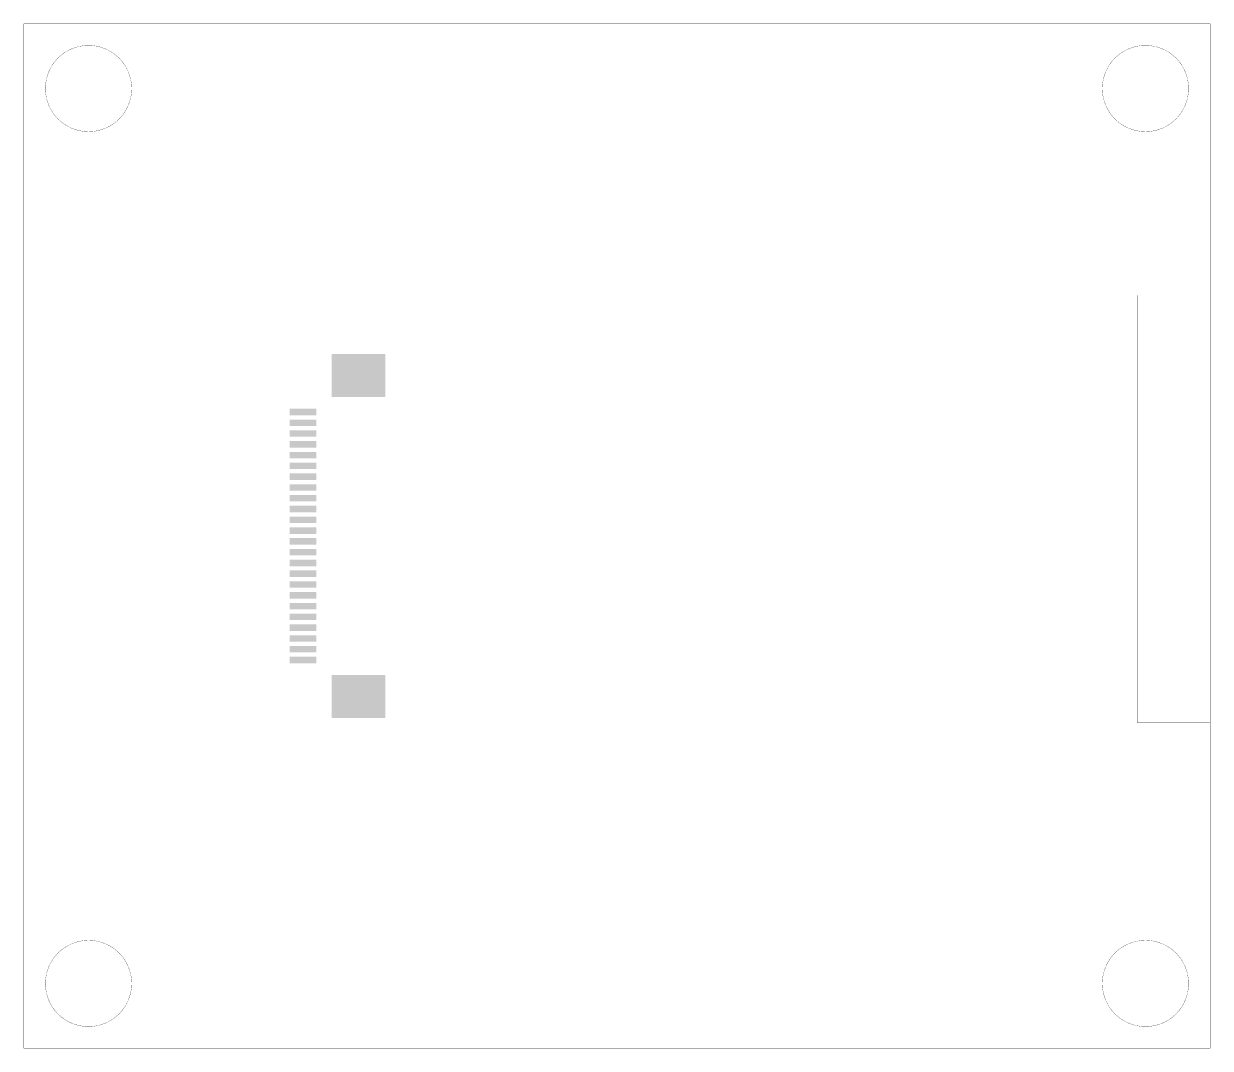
# Model space of a CAD drawing. Header units: millimetres. Extents: x -51.2 to 3.8, y -15.9 to 31.6.
import ezdxf

# ---------------------------------------------------------------- set-up
doc = ezdxf.new("R2010")
doc.units = ezdxf.units.MM
doc.header["$MEASUREMENT"] = 0
doc.layers.add('Board-Outline-Layer', color=7, linetype='Continuous', true_color=0xff00ff)
doc.layers.add('Bottom-Layer', color=7, linetype='Continuous', true_color=0x0000ff)

msp = doc.modelspace()

# ---------------------------------------------------------------- hatches: boundary and pattern name
at = {"layer": 'Bottom-Layer'}
for points in [[(-36.889, 16.319), (-34.389, 16.319), (-34.389, 14.319), (-36.889, 14.319)], [(-38.839, 13.779), (-37.589, 13.779), (-37.589, 13.479), (-38.839, 13.479)], [(-38.839, 13.279), (-37.589, 13.279), (-37.589, 12.979), (-38.839, 12.979)], [(-38.839, 12.779), (-37.589, 12.779), (-37.589, 12.479), (-38.839, 12.479)], [(-38.839, 12.279), (-37.589, 12.279), (-37.589, 11.979), (-38.839, 11.979)], [(-38.839, 11.779), (-37.589, 11.779), (-37.589, 11.479), (-38.839, 11.479)], [(-38.839, 11.279), (-37.589, 11.279), (-37.589, 10.979), (-38.839, 10.979)], [(-38.839, 10.779), (-37.589, 10.779), (-37.589, 10.479), (-38.839, 10.479)], [(-38.839, 10.279), (-37.589, 10.279), (-37.589, 9.979), (-38.839, 9.979)], [(-38.839, 9.779), (-37.589, 9.779), (-37.589, 9.479), (-38.839, 9.479)], [(-38.839, 9.279), (-37.589, 9.279), (-37.589, 8.979), (-38.839, 8.979)], [(-38.839, 8.779), (-37.589, 8.779), (-37.589, 8.479), (-38.839, 8.479)], [(-38.839, 8.279), (-37.589, 8.279), (-37.589, 7.979), (-38.839, 7.979)], [(-38.839, 7.779), (-37.589, 7.779), (-37.589, 7.479), (-38.839, 7.479)], [(-38.839, 7.279), (-37.589, 7.279), (-37.589, 6.979), (-38.839, 6.979)], [(-38.839, 6.779), (-37.589, 6.779), (-37.589, 6.479), (-38.839, 6.479)], [(-38.839, 6.279), (-37.589, 6.279), (-37.589, 5.979), (-38.839, 5.979)], [(-38.839, 5.779), (-37.589, 5.779), (-37.589, 5.479), (-38.839, 5.479)], [(-38.839, 5.279), (-37.589, 5.279), (-37.589, 4.979), (-38.839, 4.979)], [(-38.839, 4.779), (-37.589, 4.779), (-37.589, 4.479), (-38.839, 4.479)], [(-38.839, 4.279), (-37.589, 4.279), (-37.589, 3.979), (-38.839, 3.979)], [(-38.839, 3.779), (-37.589, 3.779), (-37.589, 3.479), (-38.839, 3.479)], [(-38.839, 3.279), (-37.589, 3.279), (-37.589, 2.979), (-38.839, 2.979)], [(-38.839, 2.779), (-37.589, 2.779), (-37.589, 2.479), (-38.839, 2.479)], [(-38.839, 2.279), (-37.589, 2.279), (-37.589, 1.979), (-38.839, 1.979)], [(-36.889, 1.439), (-34.389, 1.439), (-34.389, -0.561), (-36.889, -0.561)]]:
    msp.add_hatch(color=256, dxfattribs=at).paths.add_polyline_path(points)

# ---------------------------------------------------------------- linework, layer by layer
at = {"layer": 'Board-Outline-Layer', "const_width": 0.01}
for points in [[(-51.156, -15.871), (-51.156, 31.629), (3.845, 31.629), (3.845, -15.871)], [(0.459, -0.774), (0.459, 19.037), (3.845, 19.037), (3.845, -0.774)]]:
    msp.add_lwpolyline(points, close=True, dxfattribs=at)
for points in [[(-50.156, 28.629, 1), (-46.156, 28.629, 1)], [(-1.155, 28.629, 1), (2.845, 28.629, 1)], [(-50.156, -12.871, 1), (-46.156, -12.871, 1)], [(-1.155, -12.871, 1), (2.845, -12.871, 1)]]:
    msp.add_lwpolyline(points, format="xyb", close=True, dxfattribs=at)

doc.saveas('drawing.dxf')
